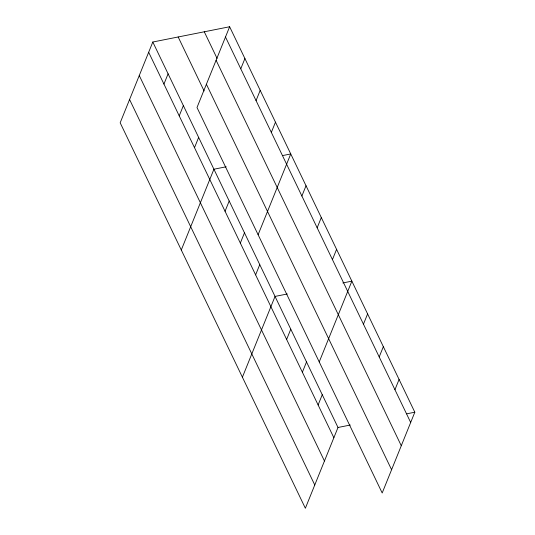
<?xml version="1.0" encoding="UTF-8"?>
<svg xmlns="http://www.w3.org/2000/svg" width="535" height="535" viewBox="0 0 535 535"><rect width="100%" height="100%" fill="white"/><g stroke="black" fill="none" stroke-linecap="round" stroke-linejoin="round"><path stroke-width="0.8" d="M152.809 42.018L120.174 122.789L305.365 508.25L338 427.478L152.809 42.018L229.635 26.75L414.826 412.211L382.191 492.982L197 107.522L229.635 26.75M163.944 84.069L168.09 73.817M179.225 115.868L183.365 105.616M194.499 147.667L198.645 137.415M240.77 68.801L244.916 58.549M181.285 249.992L213.92 169.22L226.191 166.78M256.051 100.607L260.191 90.348M225.054 211.272L229.201 201.02M271.325 132.406L275.471 122.154M240.335 243.071L244.475 232.819M258.111 234.725L290.746 153.953L282.567 155.578M255.616 274.87L259.756 264.618M301.887 196.004L306.027 185.752M242.402 377.195L275.037 296.417L287.302 293.983M317.161 227.81L321.308 217.551M286.633 339.437L290.772 329.185M332.442 259.609L336.582 249.357M302.375 372.199L306.515 361.948M319.228 361.928L351.863 281.156L342.861 282.941M318.111 404.968L322.257 394.71M363.459 324.17L367.598 313.918M379.201 356.939L383.341 346.687M394.944 389.701L399.083 379.449M338 427.478L350.264 425.037M406.647 413.836L414.826 412.211M225.496 37.002L410.679 422.463M204.283 31.786L217.076 58.409M216.093 60.274L401.277 445.735M206.403 84.249L391.593 469.717M178.162 36.975L204.102 90.963M148.67 52.269L333.853 437.73M139.267 75.542L324.451 461.003M129.577 99.517L314.767 484.978"/></g></svg>
